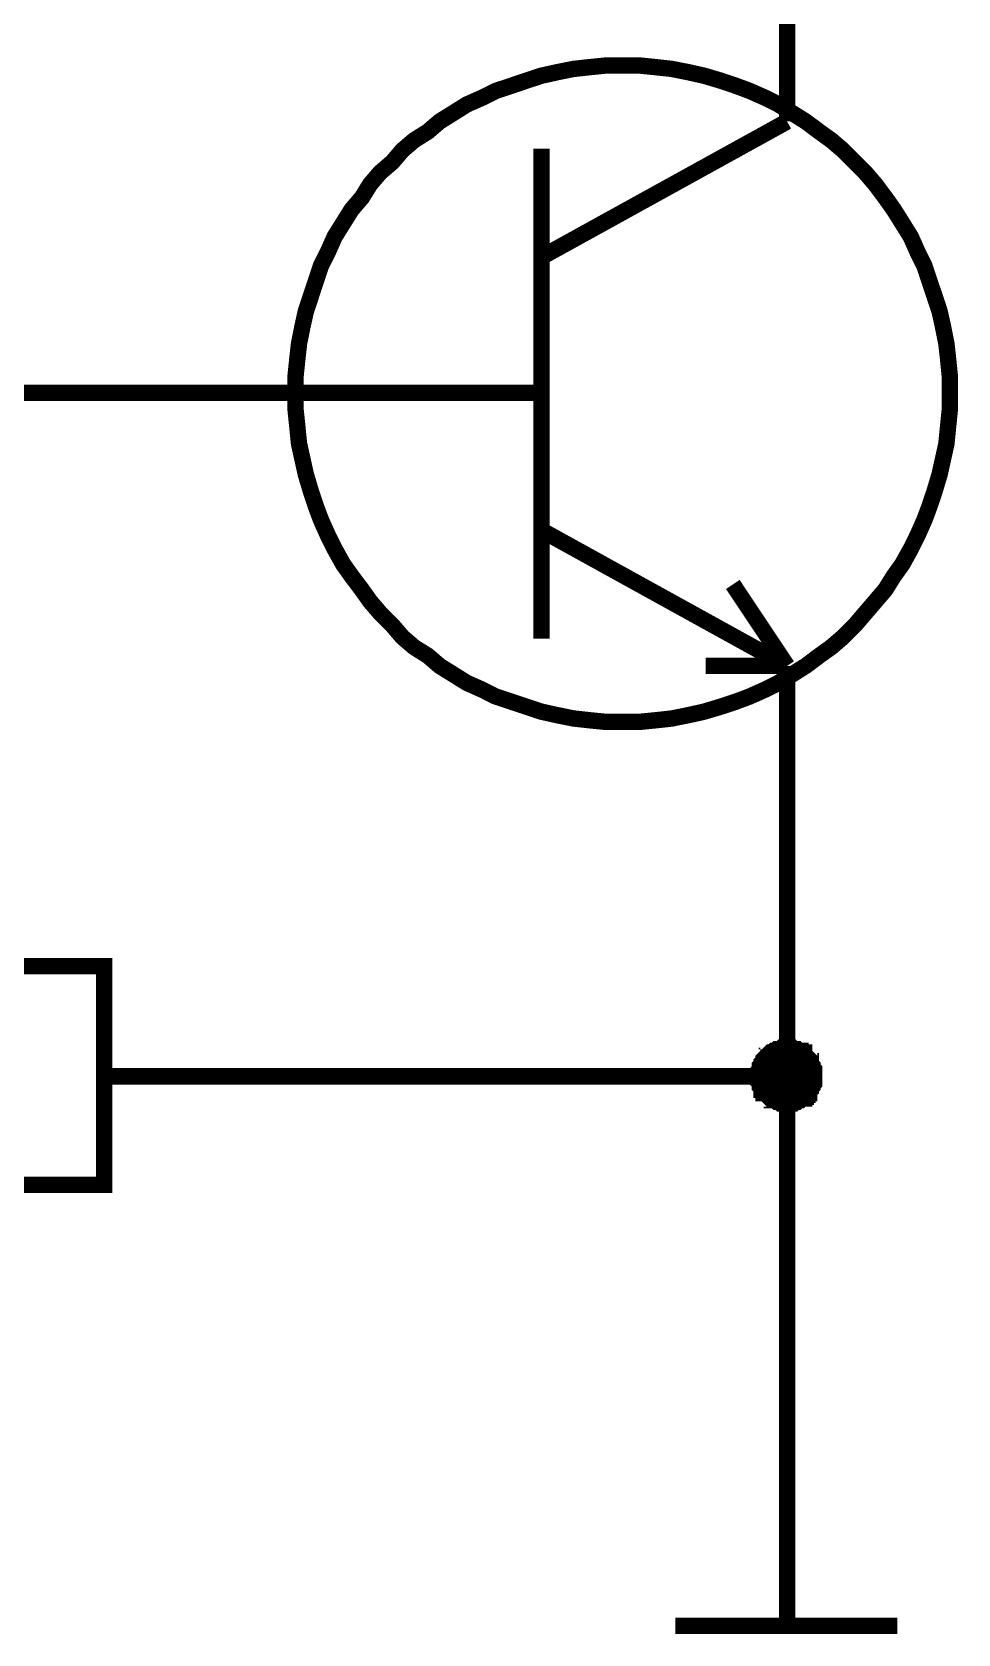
# Paper-space layout 'Layout1' of a CAD drawing. Extents: x -1 to 840, y -1 to 593.
# Drawn here: x 714.35 to 731.31, y 388.27 to 417.61 of the extents above; entities that cross this region are included whole.
import ezdxf

# ---------------------------------------------------------------- set-up
doc = ezdxf.new("R2010")
doc.units = 0
doc.header["$MEASUREMENT"] = 0
doc.layers.add('Sheet', color=255, linetype='CONTINUOUS')

psp = doc.layouts.get("Layout1")

# ---------------------------------------------------------------- linework, layer by layer
at = {"layer": 'Sheet', "color": 7}
for points, const_width in [([(728.183, 415.974), (728.183, 418.49)], 0.3), ([(719.176, 411.003), (719.176, 411.314), (719.208, 411.625), (719.239, 411.904), (719.301, 412.215), (719.363, 412.494), (719.456, 412.774), (719.549, 413.054), (719.642, 413.333), (719.767, 413.582), (719.891, 413.861), (720.046, 414.11), (720.201, 414.358), (720.388, 414.576), (720.543, 414.825), (720.729, 415.042), (720.947, 415.228), (721.133, 415.446), (721.35, 415.632), (721.599, 415.788), (721.816, 415.974), (722.065, 416.129), (722.313, 416.285), (722.593, 416.409), (722.841, 416.533), (723.121, 416.626), (723.4, 416.72), (723.68, 416.813), (723.959, 416.875), (724.27, 416.937), (724.549, 416.968), (724.86, 416.999), (725.17, 416.999)], 0.3), ([(725.17, 416.999), (724.86, 416.999), (724.549, 416.968), (724.27, 416.937), (723.959, 416.875), (723.68, 416.813), (723.4, 416.72), (723.121, 416.626), (722.841, 416.533), (722.593, 416.409), (722.313, 416.285), (722.065, 416.129), (721.816, 415.974), (721.599, 415.788), (721.35, 415.632), (721.133, 415.446), (720.947, 415.228), (720.729, 415.042), (720.543, 414.825), (720.388, 414.576), (720.201, 414.358), (720.046, 414.11), (719.891, 413.861), (719.767, 413.582), (719.642, 413.333), (719.549, 413.054), (719.456, 412.774), (719.363, 412.494), (719.301, 412.215), (719.239, 411.904), (719.208, 411.625), (719.176, 411.314), (719.176, 411.003)], 0.3), ([(725.17, 416.999), (725.481, 416.999), (725.791, 416.968), (726.071, 416.937), (726.382, 416.875), (726.661, 416.813), (726.972, 416.72), (727.251, 416.626), (727.5, 416.533), (727.779, 416.409), (728.027, 416.285), (728.276, 416.129), (728.524, 415.974), (728.773, 415.788), (728.99, 415.632), (729.208, 415.446), (729.425, 415.228), (729.611, 415.042), (729.798, 414.825), (729.984, 414.576), (730.139, 414.358), (730.295, 414.11), (730.45, 413.861), (730.574, 413.582), (730.698, 413.333), (730.791, 413.054), (730.885, 412.774), (730.978, 412.494), (731.04, 412.215), (731.102, 411.904), (731.133, 411.625), (731.164, 411.314), (731.164, 411.003)], 0.3), ([(731.164, 411.003), (731.164, 411.314), (731.133, 411.625), (731.102, 411.904), (731.04, 412.215), (730.978, 412.494), (730.885, 412.774), (730.791, 413.054), (730.698, 413.333), (730.574, 413.582), (730.45, 413.861), (730.295, 414.11), (730.139, 414.358), (729.984, 414.576), (729.798, 414.825), (729.611, 415.042), (729.425, 415.228), (729.208, 415.446), (728.99, 415.632), (728.773, 415.788), (728.524, 415.974), (728.276, 416.129), (728.027, 416.285), (727.779, 416.409), (727.5, 416.533), (727.251, 416.626), (726.972, 416.72), (726.661, 416.813), (726.382, 416.875), (726.071, 416.937), (725.791, 416.968), (725.481, 416.999), (725.17, 416.999)], 0.3), ([(723.68, 413.489), (728.183, 415.974)], 0.3), ([(723.68, 415.477), (723.68, 406.499)], 0.3), ([(695.698, 411.003), (700.698, 411.003), (715.667, 411.003), (715.667, 411.003)], 0.3), ([(719.176, 411.003), (715.667, 411.003)], 0.3), ([(725.17, 404.976), (724.86, 404.976), (724.549, 405.007), (724.27, 405.038), (723.959, 405.101), (723.68, 405.163), (723.4, 405.256), (723.121, 405.349), (722.841, 405.442), (722.593, 405.567), (722.313, 405.691), (722.065, 405.846), (721.816, 406.001), (721.599, 406.188), (721.35, 406.343), (721.133, 406.53), (720.947, 406.747), (720.729, 406.965), (720.543, 407.182), (720.388, 407.4), (720.201, 407.648), (720.046, 407.866), (719.891, 408.145), (719.767, 408.394), (719.642, 408.673), (719.549, 408.922), (719.456, 409.201), (719.363, 409.512), (719.301, 409.792), (719.239, 410.071), (719.208, 410.382), (719.176, 410.693), (719.176, 411.003)], 0.3), ([(719.176, 411.003), (719.176, 410.693), (719.208, 410.382), (719.239, 410.071), (719.301, 409.792), (719.363, 409.512), (719.456, 409.201), (719.549, 408.922), (719.642, 408.673), (719.767, 408.394), (719.891, 408.145), (720.046, 407.866), (720.201, 407.648), (720.388, 407.4), (720.543, 407.182), (720.729, 406.965), (720.947, 406.747), (721.133, 406.53), (721.35, 406.343), (721.599, 406.188), (721.816, 406.001), (722.065, 405.846), (722.313, 405.691), (722.593, 405.567), (722.841, 405.442), (723.121, 405.349), (723.4, 405.256), (723.68, 405.163), (723.959, 405.101), (724.27, 405.038), (724.549, 405.007), (724.86, 404.976), (725.17, 404.976)], 0.3), ([(723.68, 411.003), (719.176, 411.003)], 0.3), ([(731.164, 411.003), (731.164, 410.693), (731.133, 410.382), (731.102, 410.071), (731.04, 409.792), (730.978, 409.512), (730.885, 409.201), (730.791, 408.922), (730.698, 408.673), (730.574, 408.394), (730.45, 408.145), (730.295, 407.866), (730.139, 407.648), (729.984, 407.4), (729.798, 407.182), (729.611, 406.965), (729.425, 406.747), (729.208, 406.53), (728.99, 406.343), (728.773, 406.188), (728.524, 406.001), (728.276, 405.846), (728.027, 405.691), (727.779, 405.567), (727.5, 405.442), (727.251, 405.349), (726.972, 405.256), (726.661, 405.163), (726.382, 405.101), (726.071, 405.038), (725.791, 405.007), (725.481, 404.976), (725.17, 404.976)], 0.3), ([(725.17, 404.976), (725.481, 404.976), (725.791, 405.007), (726.071, 405.038), (726.382, 405.101), (726.661, 405.163), (726.972, 405.256), (727.251, 405.349), (727.5, 405.442), (727.779, 405.567), (728.027, 405.691), (728.276, 405.846), (728.524, 406.001), (728.773, 406.188), (728.99, 406.343), (729.208, 406.53), (729.425, 406.747), (729.611, 406.965), (729.798, 407.182), (729.984, 407.4), (730.139, 407.648), (730.295, 407.866), (730.45, 408.145), (730.574, 408.394), (730.698, 408.673), (730.791, 408.922), (730.885, 409.201), (730.978, 409.512), (731.04, 409.792), (731.102, 410.071), (731.133, 410.382), (731.164, 410.693), (731.164, 411.003)], 0.3), ([(731.164, 411.003), (731.164, 411.003), (731.164, 411.003), (731.164, 411.003), (731.164, 411.003), (731.164, 411.003), (731.164, 411.003), (731.164, 411.003), (731.164, 411.003), (731.164, 411.003), (731.164, 411.003), (731.164, 411.003), (731.164, 411.003), (731.164, 411.003), (731.164, 411.003), (731.164, 411.003), (731.164, 411.003), (731.164, 411.003), (731.164, 411.003), (731.164, 411.003), (731.164, 411.003), (731.164, 411.003), (731.164, 411.003), (731.164, 411.003), (731.164, 411.003), (731.164, 411.003), (731.164, 411.003), (731.164, 411.003), (731.164, 411.003), (731.164, 411.003), (731.164, 411.003), (731.164, 411.003), (731.164, 411.003)], 0.3), ([(723.68, 408.487), (728.183, 406.001)], 0.3), ([(728.183, 406.001), (727.189, 407.493)], 0.3), ([(728.183, 406.001), (726.692, 406.001)], 0.3), ([(728.183, 406.001), (728.183, 403.485)], 0.3), ([(728.183, 398.483), (728.183, 403.485), (728.183, 403.485)], 0.3), ([(727.655, 398.483), (727.655, 398.514), (727.655, 398.545), (727.655, 398.545), (727.655, 398.576), (727.686, 398.608), (727.686, 398.639), (727.686, 398.67), (727.686, 398.67), (727.717, 398.701), (727.717, 398.732), (727.748, 398.763), (727.748, 398.763), (727.748, 398.794), (727.779, 398.825), (727.81, 398.825), (727.81, 398.856), (727.841, 398.856), (727.841, 398.887), (727.872, 398.918), (727.903, 398.918), (727.903, 398.918), (727.934, 398.949), (727.965, 398.949), (727.996, 398.98), (727.996, 398.98), (728.027, 398.98), (728.059, 398.98), (728.09, 399.011), (728.121, 399.011), (728.121, 399.011), (728.152, 399.011), (728.183, 399.011)], 0.3), ([(727.655, 398.483), (727.655, 398.514), (727.655, 398.545), (727.655, 398.545), (727.655, 398.576), (727.686, 398.608), (727.686, 398.639), (727.686, 398.67), (727.686, 398.67), (727.717, 398.701), (727.717, 398.732), (727.748, 398.763), (727.748, 398.763), (727.748, 398.794), (727.779, 398.825), (727.81, 398.825), (727.81, 398.856), (727.841, 398.856), (727.841, 398.887), (727.872, 398.918), (727.903, 398.918), (727.903, 398.918), (727.934, 398.949), (727.965, 398.949), (727.996, 398.98), (727.996, 398.98), (728.027, 398.98), (728.059, 398.98), (728.09, 399.011), (728.121, 399.011), (728.121, 399.011), (728.152, 399.011), (728.183, 399.011)], 0.3), ([(727.655, 398.483), (727.655, 398.514), (727.655, 398.545), (727.655, 398.545), (727.655, 398.576), (727.686, 398.608), (727.686, 398.639), (727.686, 398.67), (727.686, 398.67), (727.717, 398.701), (727.717, 398.732), (727.748, 398.763), (727.748, 398.763), (727.748, 398.794), (727.779, 398.825), (727.81, 398.825), (727.81, 398.856), (727.841, 398.856), (727.841, 398.887), (727.872, 398.918), (727.903, 398.918), (727.903, 398.918), (727.934, 398.949), (727.965, 398.949), (727.996, 398.98), (727.996, 398.98), (728.027, 398.98), (728.059, 398.98), (728.09, 399.011), (728.121, 399.011), (728.121, 399.011), (728.152, 399.011), (728.183, 399.011)], 0.3), ([(727.655, 398.483), (727.655, 398.514), (727.655, 398.545), (727.655, 398.545), (727.655, 398.576), (727.686, 398.608), (727.686, 398.639), (727.686, 398.67), (727.686, 398.67), (727.717, 398.701), (727.717, 398.732), (727.748, 398.763), (727.748, 398.763), (727.748, 398.794), (727.779, 398.825), (727.81, 398.825), (727.81, 398.856), (727.841, 398.856), (727.841, 398.887), (727.872, 398.918), (727.903, 398.918), (727.903, 398.918), (727.934, 398.949), (727.965, 398.949), (727.996, 398.98), (727.996, 398.98), (728.027, 398.98), (728.059, 398.98), (728.09, 399.011), (728.121, 399.011), (728.121, 399.011), (728.152, 399.011), (728.183, 399.011)], 0.3), ([(728.183, 399.011), (728.183, 399.011)], 0.3), ([(728.183, 399.011), (728.214, 399.011), (728.245, 399.011), (728.245, 399.011), (728.276, 399.011), (728.307, 398.98), (728.338, 398.98), (728.369, 398.98), (728.369, 398.98), (728.4, 398.949), (728.431, 398.949), (728.431, 398.918), (728.462, 398.918), (728.493, 398.918), (728.493, 398.887), (728.524, 398.856), (728.524, 398.856), (728.555, 398.825), (728.555, 398.825), (728.586, 398.794), (728.586, 398.763), (728.618, 398.763), (728.618, 398.732), (728.618, 398.701), (728.649, 398.67), (728.649, 398.67), (728.649, 398.639), (728.68, 398.608), (728.68, 398.576), (728.68, 398.545), (728.68, 398.545), (728.68, 398.514), (728.68, 398.483)], 0.3), ([(728.183, 399.011), (728.183, 399.011)], 0.3), ([(728.183, 399.011), (728.214, 399.011), (728.245, 399.011), (728.245, 399.011), (728.276, 399.011), (728.307, 398.98), (728.338, 398.98), (728.369, 398.98), (728.369, 398.98), (728.4, 398.949), (728.431, 398.949), (728.431, 398.918), (728.462, 398.918), (728.493, 398.918), (728.493, 398.887), (728.524, 398.856), (728.524, 398.856), (728.555, 398.825), (728.555, 398.825), (728.586, 398.794), (728.586, 398.763), (728.618, 398.763), (728.618, 398.732), (728.618, 398.701), (728.649, 398.67), (728.649, 398.67), (728.649, 398.639), (728.68, 398.608), (728.68, 398.576), (728.68, 398.545), (728.68, 398.545), (728.68, 398.514), (728.68, 398.483)], 0.3), ([(728.183, 399.011), (728.183, 399.011)], 0.3), ([(728.183, 399.011), (728.214, 399.011), (728.245, 399.011), (728.245, 399.011), (728.276, 399.011), (728.307, 398.98), (728.338, 398.98), (728.369, 398.98), (728.369, 398.98), (728.4, 398.949), (728.431, 398.949), (728.431, 398.918), (728.462, 398.918), (728.493, 398.918), (728.493, 398.887), (728.524, 398.856), (728.524, 398.856), (728.555, 398.825), (728.555, 398.825), (728.586, 398.794), (728.586, 398.763), (728.618, 398.763), (728.618, 398.732), (728.618, 398.701), (728.649, 398.67), (728.649, 398.67), (728.649, 398.639), (728.68, 398.608), (728.68, 398.576), (728.68, 398.545), (728.68, 398.545), (728.68, 398.514), (728.68, 398.483)], 0.3), ([(728.183, 399.011), (728.183, 399.011)], 0.3), ([(728.183, 399.011), (728.214, 399.011), (728.245, 399.011), (728.245, 399.011), (728.276, 399.011), (728.307, 398.98), (728.338, 398.98), (728.369, 398.98), (728.369, 398.98), (728.4, 398.949), (728.431, 398.949), (728.431, 398.918), (728.462, 398.918), (728.493, 398.918), (728.493, 398.887), (728.524, 398.856), (728.524, 398.856), (728.555, 398.825), (728.555, 398.825), (728.586, 398.794), (728.586, 398.763), (728.618, 398.763), (728.618, 398.732), (728.618, 398.701), (728.649, 398.67), (728.649, 398.67), (728.649, 398.639), (728.68, 398.608), (728.68, 398.576), (728.68, 398.545), (728.68, 398.545), (728.68, 398.514), (728.68, 398.483)], 0.3), ([(727.655, 398.483), (727.655, 398.514), (727.655, 398.545), (727.655, 398.545), (727.655, 398.576), (727.686, 398.608), (727.686, 398.639), (727.686, 398.67), (727.686, 398.67), (727.717, 398.701), (727.717, 398.732), (727.748, 398.763), (727.748, 398.763), (727.748, 398.794), (727.779, 398.825), (727.81, 398.825), (727.81, 398.856), (727.841, 398.856), (727.841, 398.887), (727.872, 398.918), (727.903, 398.918), (727.903, 398.918), (727.934, 398.949), (727.965, 398.949), (727.996, 398.98), (727.996, 398.98), (728.027, 398.98), (728.059, 398.98), (728.09, 399.011), (728.121, 399.011), (728.121, 399.011), (728.152, 399.011), (728.183, 399.011)], 0.0991), ([(727.655, 398.483), (727.655, 398.514), (727.655, 398.545), (727.655, 398.545), (727.655, 398.576), (727.686, 398.608), (727.686, 398.639), (727.686, 398.67), (727.686, 398.67), (727.717, 398.701), (727.717, 398.732), (727.748, 398.763), (727.748, 398.763), (727.748, 398.794), (727.779, 398.825), (727.81, 398.825), (727.81, 398.856), (727.841, 398.856), (727.841, 398.887), (727.872, 398.918), (727.903, 398.918), (727.903, 398.918), (727.934, 398.949), (727.965, 398.949), (727.996, 398.98), (727.996, 398.98), (728.027, 398.98), (728.059, 398.98), (728.09, 399.011), (728.121, 399.011), (728.121, 399.011), (728.152, 399.011), (728.183, 399.011)], 0.0991), ([(727.655, 398.483), (727.655, 398.514), (727.655, 398.545), (727.655, 398.545), (727.655, 398.576), (727.686, 398.608), (727.686, 398.639), (727.686, 398.67), (727.686, 398.67), (727.717, 398.701), (727.717, 398.732), (727.748, 398.763), (727.748, 398.763), (727.748, 398.794), (727.779, 398.825), (727.81, 398.825), (727.81, 398.856), (727.841, 398.856), (727.841, 398.887), (727.872, 398.918), (727.903, 398.918), (727.903, 398.918), (727.934, 398.949), (727.965, 398.949), (727.996, 398.98), (727.996, 398.98), (728.027, 398.98), (728.059, 398.98), (728.09, 399.011), (728.121, 399.011), (728.121, 399.011), (728.152, 399.011), (728.183, 399.011)], 0.0991), ([(727.655, 398.483), (727.655, 398.514), (727.655, 398.545), (727.655, 398.545), (727.655, 398.576), (727.686, 398.608), (727.686, 398.639), (727.686, 398.67), (727.686, 398.67), (727.717, 398.701), (727.717, 398.732), (727.748, 398.763), (727.748, 398.763), (727.748, 398.794), (727.779, 398.825), (727.81, 398.825), (727.81, 398.856), (727.841, 398.856), (727.841, 398.887), (727.872, 398.918), (727.903, 398.918), (727.903, 398.918), (727.934, 398.949), (727.965, 398.949), (727.996, 398.98), (727.996, 398.98), (728.027, 398.98), (728.059, 398.98), (728.09, 399.011), (728.121, 399.011), (728.121, 399.011), (728.152, 399.011), (728.183, 399.011)], 0.0991), ([(728.183, 399.011), (728.183, 399.011)], 0.0991), ([(728.183, 399.011), (728.214, 399.011), (728.245, 399.011), (728.245, 399.011), (728.276, 399.011), (728.307, 398.98), (728.338, 398.98), (728.369, 398.98), (728.369, 398.98), (728.4, 398.949), (728.431, 398.949), (728.431, 398.918), (728.462, 398.918), (728.493, 398.918), (728.493, 398.887), (728.524, 398.856), (728.524, 398.856), (728.555, 398.825), (728.555, 398.825), (728.586, 398.794), (728.586, 398.763), (728.618, 398.763), (728.618, 398.732), (728.618, 398.701), (728.649, 398.67), (728.649, 398.67), (728.649, 398.639), (728.68, 398.608), (728.68, 398.576), (728.68, 398.545), (728.68, 398.545), (728.68, 398.514), (728.68, 398.483)], 0.0991), ([(728.183, 399.011), (728.183, 399.011)], 0.0991), ([(728.183, 399.011), (728.214, 399.011), (728.245, 399.011), (728.245, 399.011), (728.276, 399.011), (728.307, 398.98), (728.338, 398.98), (728.369, 398.98), (728.369, 398.98), (728.4, 398.949), (728.431, 398.949), (728.431, 398.918), (728.462, 398.918), (728.493, 398.918), (728.493, 398.887), (728.524, 398.856), (728.524, 398.856), (728.555, 398.825), (728.555, 398.825), (728.586, 398.794), (728.586, 398.763), (728.618, 398.763), (728.618, 398.732), (728.618, 398.701), (728.649, 398.67), (728.649, 398.67), (728.649, 398.639), (728.68, 398.608), (728.68, 398.576), (728.68, 398.545), (728.68, 398.545), (728.68, 398.514), (728.68, 398.483)], 0.0991), ([(728.183, 399.011), (728.183, 399.011)], 0.0991), ([(728.183, 399.011), (728.214, 399.011), (728.245, 399.011), (728.245, 399.011), (728.276, 399.011), (728.307, 398.98), (728.338, 398.98), (728.369, 398.98), (728.369, 398.98), (728.4, 398.949), (728.431, 398.949), (728.431, 398.918), (728.462, 398.918), (728.493, 398.918), (728.493, 398.887), (728.524, 398.856), (728.524, 398.856), (728.555, 398.825), (728.555, 398.825), (728.586, 398.794), (728.586, 398.763), (728.618, 398.763), (728.618, 398.732), (728.618, 398.701), (728.649, 398.67), (728.649, 398.67), (728.649, 398.639), (728.68, 398.608), (728.68, 398.576), (728.68, 398.545), (728.68, 398.545), (728.68, 398.514), (728.68, 398.483)], 0.0991), ([(728.183, 399.011), (728.183, 399.011)], 0.0991), ([(728.183, 399.011), (728.214, 399.011), (728.245, 399.011), (728.245, 399.011), (728.276, 399.011), (728.307, 398.98), (728.338, 398.98), (728.369, 398.98), (728.369, 398.98), (728.4, 398.949), (728.431, 398.949), (728.431, 398.918), (728.462, 398.918), (728.493, 398.918), (728.493, 398.887), (728.524, 398.856), (728.524, 398.856), (728.555, 398.825), (728.555, 398.825), (728.586, 398.794), (728.586, 398.763), (728.618, 398.763), (728.618, 398.732), (728.618, 398.701), (728.649, 398.67), (728.649, 398.67), (728.649, 398.639), (728.68, 398.608), (728.68, 398.576), (728.68, 398.545), (728.68, 398.545), (728.68, 398.514), (728.68, 398.483)], 0.0991), ([(715.667, 398.483), (718.183, 398.483)], 0.3), ([(728.183, 393.482), (728.183, 398.483), (728.183, 398.483), (718.183, 398.483)], 0.3), ([(728.183, 397.986), (728.152, 397.986), (728.121, 397.986), (728.121, 397.986), (728.09, 397.986), (728.059, 397.986), (728.027, 398.017), (727.996, 398.017), (727.996, 398.017), (727.965, 398.048), (727.934, 398.048), (727.903, 398.048), (727.903, 398.079), (727.872, 398.079), (727.841, 398.11), (727.841, 398.11), (727.81, 398.142), (727.81, 398.142), (727.779, 398.173), (727.748, 398.173), (727.748, 398.204), (727.748, 398.235), (727.717, 398.235), (727.717, 398.266), (727.686, 398.297), (727.686, 398.297), (727.686, 398.328), (727.686, 398.359), (727.655, 398.39), (727.655, 398.421), (727.655, 398.421), (727.655, 398.452), (727.655, 398.483)], 0.3), ([(727.655, 398.483), (727.655, 398.483)], 0.3), ([(728.183, 397.986), (728.152, 397.986), (728.121, 397.986), (728.121, 397.986), (728.09, 397.986), (728.059, 397.986), (728.027, 398.017), (727.996, 398.017), (727.996, 398.017), (727.965, 398.048), (727.934, 398.048), (727.903, 398.048), (727.903, 398.079), (727.872, 398.079), (727.841, 398.11), (727.841, 398.11), (727.81, 398.142), (727.81, 398.142), (727.779, 398.173), (727.748, 398.173), (727.748, 398.204), (727.748, 398.235), (727.717, 398.235), (727.717, 398.266), (727.686, 398.297), (727.686, 398.297), (727.686, 398.328), (727.686, 398.359), (727.655, 398.39), (727.655, 398.421), (727.655, 398.421), (727.655, 398.452), (727.655, 398.483)], 0.3), ([(727.655, 398.483), (727.655, 398.483)], 0.3), ([(728.183, 397.986), (728.152, 397.986), (728.121, 397.986), (728.121, 397.986), (728.09, 397.986), (728.059, 397.986), (728.027, 398.017), (727.996, 398.017), (727.996, 398.017), (727.965, 398.048), (727.934, 398.048), (727.903, 398.048), (727.903, 398.079), (727.872, 398.079), (727.841, 398.11), (727.841, 398.11), (727.81, 398.142), (727.81, 398.142), (727.779, 398.173), (727.748, 398.173), (727.748, 398.204), (727.748, 398.235), (727.717, 398.235), (727.717, 398.266), (727.686, 398.297), (727.686, 398.297), (727.686, 398.328), (727.686, 398.359), (727.655, 398.39), (727.655, 398.421), (727.655, 398.421), (727.655, 398.452), (727.655, 398.483)], 0.3), ([(727.655, 398.483), (727.655, 398.483)], 0.3), ([(728.183, 397.986), (728.152, 397.986), (728.121, 397.986), (728.121, 397.986), (728.09, 397.986), (728.059, 397.986), (728.027, 398.017), (727.996, 398.017), (727.996, 398.017), (727.965, 398.048), (727.934, 398.048), (727.903, 398.048), (727.903, 398.079), (727.872, 398.079), (727.841, 398.11), (727.841, 398.11), (727.81, 398.142), (727.81, 398.142), (727.779, 398.173), (727.748, 398.173), (727.748, 398.204), (727.748, 398.235), (727.717, 398.235), (727.717, 398.266), (727.686, 398.297), (727.686, 398.297), (727.686, 398.328), (727.686, 398.359), (727.655, 398.39), (727.655, 398.421), (727.655, 398.421), (727.655, 398.452), (727.655, 398.483)], 0.3), ([(727.655, 398.483), (727.655, 398.483)], 0.3), ([(728.183, 397.986), (728.152, 397.986), (728.121, 397.986), (728.121, 397.986), (728.09, 397.986), (728.059, 397.986), (728.027, 398.017), (727.996, 398.017), (727.996, 398.017), (727.965, 398.048), (727.934, 398.048), (727.903, 398.048), (727.903, 398.079), (727.872, 398.079), (727.841, 398.11), (727.841, 398.11), (727.81, 398.142), (727.81, 398.142), (727.779, 398.173), (727.748, 398.173), (727.748, 398.204), (727.748, 398.235), (727.717, 398.235), (727.717, 398.266), (727.686, 398.297), (727.686, 398.297), (727.686, 398.328), (727.686, 398.359), (727.655, 398.39), (727.655, 398.421), (727.655, 398.421), (727.655, 398.452), (727.655, 398.483)], 0.0991), ([(727.655, 398.483), (727.655, 398.483)], 0.0991), ([(728.183, 397.986), (728.152, 397.986), (728.121, 397.986), (728.121, 397.986), (728.09, 397.986), (728.059, 397.986), (728.027, 398.017), (727.996, 398.017), (727.996, 398.017), (727.965, 398.048), (727.934, 398.048), (727.903, 398.048), (727.903, 398.079), (727.872, 398.079), (727.841, 398.11), (727.841, 398.11), (727.81, 398.142), (727.81, 398.142), (727.779, 398.173), (727.748, 398.173), (727.748, 398.204), (727.748, 398.235), (727.717, 398.235), (727.717, 398.266), (727.686, 398.297), (727.686, 398.297), (727.686, 398.328), (727.686, 398.359), (727.655, 398.39), (727.655, 398.421), (727.655, 398.421), (727.655, 398.452), (727.655, 398.483)], 0.0991), ([(727.655, 398.483), (727.655, 398.483)], 0.0991), ([(728.183, 397.986), (728.152, 397.986), (728.121, 397.986), (728.121, 397.986), (728.09, 397.986), (728.059, 397.986), (728.027, 398.017), (727.996, 398.017), (727.996, 398.017), (727.965, 398.048), (727.934, 398.048), (727.903, 398.048), (727.903, 398.079), (727.872, 398.079), (727.841, 398.11), (727.841, 398.11), (727.81, 398.142), (727.81, 398.142), (727.779, 398.173), (727.748, 398.173), (727.748, 398.204), (727.748, 398.235), (727.717, 398.235), (727.717, 398.266), (727.686, 398.297), (727.686, 398.297), (727.686, 398.328), (727.686, 398.359), (727.655, 398.39), (727.655, 398.421), (727.655, 398.421), (727.655, 398.452), (727.655, 398.483)], 0.0991), ([(727.655, 398.483), (727.655, 398.483)], 0.0991), ([(728.183, 397.986), (728.152, 397.986), (728.121, 397.986), (728.121, 397.986), (728.09, 397.986), (728.059, 397.986), (728.027, 398.017), (727.996, 398.017), (727.996, 398.017), (727.965, 398.048), (727.934, 398.048), (727.903, 398.048), (727.903, 398.079), (727.872, 398.079), (727.841, 398.11), (727.841, 398.11), (727.81, 398.142), (727.81, 398.142), (727.779, 398.173), (727.748, 398.173), (727.748, 398.204), (727.748, 398.235), (727.717, 398.235), (727.717, 398.266), (727.686, 398.297), (727.686, 398.297), (727.686, 398.328), (727.686, 398.359), (727.655, 398.39), (727.655, 398.421), (727.655, 398.421), (727.655, 398.452), (727.655, 398.483)], 0.0991), ([(727.655, 398.483), (727.655, 398.483)], 0.0991), ([(728.68, 398.483), (728.68, 398.452), (728.68, 398.421), (728.68, 398.421), (728.68, 398.39), (728.68, 398.359), (728.649, 398.328), (728.649, 398.297), (728.649, 398.297), (728.618, 398.266), (728.618, 398.235), (728.618, 398.235), (728.586, 398.204), (728.586, 398.173), (728.555, 398.173), (728.555, 398.142), (728.524, 398.142), (728.524, 398.11), (728.493, 398.11), (728.493, 398.079), (728.462, 398.079), (728.431, 398.048), (728.431, 398.048), (728.4, 398.048), (728.369, 398.017), (728.369, 398.017), (728.338, 398.017), (728.307, 397.986), (728.276, 397.986), (728.245, 397.986), (728.245, 397.986), (728.214, 397.986), (728.183, 397.986)], 0.3), ([(728.68, 398.483), (728.68, 398.452), (728.68, 398.421), (728.68, 398.421), (728.68, 398.39), (728.68, 398.359), (728.649, 398.328), (728.649, 398.297), (728.649, 398.297), (728.618, 398.266), (728.618, 398.235), (728.618, 398.235), (728.586, 398.204), (728.586, 398.173), (728.555, 398.173), (728.555, 398.142), (728.524, 398.142), (728.524, 398.11), (728.493, 398.11), (728.493, 398.079), (728.462, 398.079), (728.431, 398.048), (728.431, 398.048), (728.4, 398.048), (728.369, 398.017), (728.369, 398.017), (728.338, 398.017), (728.307, 397.986), (728.276, 397.986), (728.245, 397.986), (728.245, 397.986), (728.214, 397.986), (728.183, 397.986)], 0.3), ([(728.68, 398.483), (728.68, 398.452), (728.68, 398.421), (728.68, 398.421), (728.68, 398.39), (728.68, 398.359), (728.649, 398.328), (728.649, 398.297), (728.649, 398.297), (728.618, 398.266), (728.618, 398.235), (728.618, 398.235), (728.586, 398.204), (728.586, 398.173), (728.555, 398.173), (728.555, 398.142), (728.524, 398.142), (728.524, 398.11), (728.493, 398.11), (728.493, 398.079), (728.462, 398.079), (728.431, 398.048), (728.431, 398.048), (728.4, 398.048), (728.369, 398.017), (728.369, 398.017), (728.338, 398.017), (728.307, 397.986), (728.276, 397.986), (728.245, 397.986), (728.245, 397.986), (728.214, 397.986), (728.183, 397.986)], 0.3), ([(728.68, 398.483), (728.68, 398.452), (728.68, 398.421), (728.68, 398.421), (728.68, 398.39), (728.68, 398.359), (728.649, 398.328), (728.649, 398.297), (728.649, 398.297), (728.618, 398.266), (728.618, 398.235), (728.618, 398.235), (728.586, 398.204), (728.586, 398.173), (728.555, 398.173), (728.555, 398.142), (728.524, 398.142), (728.524, 398.11), (728.493, 398.11), (728.493, 398.079), (728.462, 398.079), (728.431, 398.048), (728.431, 398.048), (728.4, 398.048), (728.369, 398.017), (728.369, 398.017), (728.338, 398.017), (728.307, 397.986), (728.276, 397.986), (728.245, 397.986), (728.245, 397.986), (728.214, 397.986), (728.183, 397.986)], 0.3), ([(728.68, 398.483), (728.68, 398.452), (728.68, 398.421), (728.68, 398.421), (728.68, 398.39), (728.68, 398.359), (728.649, 398.328), (728.649, 398.297), (728.649, 398.297), (728.618, 398.266), (728.618, 398.235), (728.618, 398.235), (728.586, 398.204), (728.586, 398.173), (728.555, 398.173), (728.555, 398.142), (728.524, 398.142), (728.524, 398.11), (728.493, 398.11), (728.493, 398.079), (728.462, 398.079), (728.431, 398.048), (728.431, 398.048), (728.4, 398.048), (728.369, 398.017), (728.369, 398.017), (728.338, 398.017), (728.307, 397.986), (728.276, 397.986), (728.245, 397.986), (728.245, 397.986), (728.214, 397.986), (728.183, 397.986)], 0.0991), ([(728.68, 398.483), (728.68, 398.452), (728.68, 398.421), (728.68, 398.421), (728.68, 398.39), (728.68, 398.359), (728.649, 398.328), (728.649, 398.297), (728.649, 398.297), (728.618, 398.266), (728.618, 398.235), (728.618, 398.235), (728.586, 398.204), (728.586, 398.173), (728.555, 398.173), (728.555, 398.142), (728.524, 398.142), (728.524, 398.11), (728.493, 398.11), (728.493, 398.079), (728.462, 398.079), (728.431, 398.048), (728.431, 398.048), (728.4, 398.048), (728.369, 398.017), (728.369, 398.017), (728.338, 398.017), (728.307, 397.986), (728.276, 397.986), (728.245, 397.986), (728.245, 397.986), (728.214, 397.986), (728.183, 397.986)], 0.0991), ([(728.68, 398.483), (728.68, 398.452), (728.68, 398.421), (728.68, 398.421), (728.68, 398.39), (728.68, 398.359), (728.649, 398.328), (728.649, 398.297), (728.649, 398.297), (728.618, 398.266), (728.618, 398.235), (728.618, 398.235), (728.586, 398.204), (728.586, 398.173), (728.555, 398.173), (728.555, 398.142), (728.524, 398.142), (728.524, 398.11), (728.493, 398.11), (728.493, 398.079), (728.462, 398.079), (728.431, 398.048), (728.431, 398.048), (728.4, 398.048), (728.369, 398.017), (728.369, 398.017), (728.338, 398.017), (728.307, 397.986), (728.276, 397.986), (728.245, 397.986), (728.245, 397.986), (728.214, 397.986), (728.183, 397.986)], 0.0991), ([(728.68, 398.483), (728.68, 398.452), (728.68, 398.421), (728.68, 398.421), (728.68, 398.39), (728.68, 398.359), (728.649, 398.328), (728.649, 398.297), (728.649, 398.297), (728.618, 398.266), (728.618, 398.235), (728.618, 398.235), (728.586, 398.204), (728.586, 398.173), (728.555, 398.173), (728.555, 398.142), (728.524, 398.142), (728.524, 398.11), (728.493, 398.11), (728.493, 398.079), (728.462, 398.079), (728.431, 398.048), (728.431, 398.048), (728.4, 398.048), (728.369, 398.017), (728.369, 398.017), (728.338, 398.017), (728.307, 397.986), (728.276, 397.986), (728.245, 397.986), (728.245, 397.986), (728.214, 397.986), (728.183, 397.986)], 0.0991), ([(728.68, 398.483), (728.68, 398.483), (728.68, 398.483), (728.68, 398.483), (728.68, 398.483), (728.68, 398.483), (728.68, 398.483), (728.68, 398.483), (728.68, 398.483), (728.68, 398.483), (728.68, 398.483), (728.68, 398.483), (728.68, 398.483), (728.68, 398.483), (728.68, 398.483), (728.68, 398.483), (728.68, 398.483), (728.68, 398.483), (728.68, 398.483), (728.68, 398.483), (728.68, 398.483), (728.68, 398.483), (728.68, 398.483), (728.68, 398.483), (728.68, 398.483), (728.68, 398.483), (728.68, 398.483), (728.68, 398.483), (728.68, 398.483), (728.68, 398.483), (728.68, 398.483), (728.68, 398.483), (728.68, 398.483)], 0.3), ([(728.68, 398.483), (728.68, 398.483)], 0.3), ([(728.68, 398.483), (728.68, 398.483), (728.68, 398.483), (728.68, 398.483), (728.68, 398.483), (728.68, 398.483), (728.68, 398.483), (728.68, 398.483), (728.68, 398.483), (728.68, 398.483), (728.68, 398.483), (728.68, 398.483), (728.68, 398.483), (728.68, 398.483), (728.68, 398.483), (728.68, 398.483), (728.68, 398.483), (728.68, 398.483), (728.68, 398.483), (728.68, 398.483), (728.68, 398.483), (728.68, 398.483), (728.68, 398.483), (728.68, 398.483), (728.68, 398.483), (728.68, 398.483), (728.68, 398.483), (728.68, 398.483), (728.68, 398.483), (728.68, 398.483), (728.68, 398.483), (728.68, 398.483), (728.68, 398.483)], 0.3), ([(728.68, 398.483), (728.68, 398.483)], 0.3), ([(728.68, 398.483), (728.68, 398.483), (728.68, 398.483), (728.68, 398.483), (728.68, 398.483), (728.68, 398.483), (728.68, 398.483), (728.68, 398.483), (728.68, 398.483), (728.68, 398.483), (728.68, 398.483), (728.68, 398.483), (728.68, 398.483), (728.68, 398.483), (728.68, 398.483), (728.68, 398.483), (728.68, 398.483), (728.68, 398.483), (728.68, 398.483), (728.68, 398.483), (728.68, 398.483), (728.68, 398.483), (728.68, 398.483), (728.68, 398.483), (728.68, 398.483), (728.68, 398.483), (728.68, 398.483), (728.68, 398.483), (728.68, 398.483), (728.68, 398.483), (728.68, 398.483), (728.68, 398.483), (728.68, 398.483)], 0.3), ([(728.68, 398.483), (728.68, 398.483)], 0.3), ([(728.68, 398.483), (728.68, 398.483), (728.68, 398.483), (728.68, 398.483), (728.68, 398.483), (728.68, 398.483), (728.68, 398.483), (728.68, 398.483), (728.68, 398.483), (728.68, 398.483), (728.68, 398.483), (728.68, 398.483), (728.68, 398.483), (728.68, 398.483), (728.68, 398.483), (728.68, 398.483), (728.68, 398.483), (728.68, 398.483), (728.68, 398.483), (728.68, 398.483), (728.68, 398.483), (728.68, 398.483), (728.68, 398.483), (728.68, 398.483), (728.68, 398.483), (728.68, 398.483), (728.68, 398.483), (728.68, 398.483), (728.68, 398.483), (728.68, 398.483), (728.68, 398.483), (728.68, 398.483), (728.68, 398.483)], 0.3), ([(728.68, 398.483), (728.68, 398.483)], 0.3), ([(728.68, 398.483), (728.68, 398.483), (728.68, 398.483), (728.68, 398.483), (728.68, 398.483), (728.68, 398.483), (728.68, 398.483), (728.68, 398.483), (728.68, 398.483), (728.68, 398.483), (728.68, 398.483), (728.68, 398.483), (728.68, 398.483), (728.68, 398.483), (728.68, 398.483), (728.68, 398.483), (728.68, 398.483), (728.68, 398.483), (728.68, 398.483), (728.68, 398.483), (728.68, 398.483), (728.68, 398.483), (728.68, 398.483), (728.68, 398.483), (728.68, 398.483), (728.68, 398.483), (728.68, 398.483), (728.68, 398.483), (728.68, 398.483), (728.68, 398.483), (728.68, 398.483), (728.68, 398.483), (728.68, 398.483)], 0.0991), ([(728.68, 398.483), (728.68, 398.483)], 0.0991), ([(728.68, 398.483), (728.68, 398.483), (728.68, 398.483), (728.68, 398.483), (728.68, 398.483), (728.68, 398.483), (728.68, 398.483), (728.68, 398.483), (728.68, 398.483), (728.68, 398.483), (728.68, 398.483), (728.68, 398.483), (728.68, 398.483), (728.68, 398.483), (728.68, 398.483), (728.68, 398.483), (728.68, 398.483), (728.68, 398.483), (728.68, 398.483), (728.68, 398.483), (728.68, 398.483), (728.68, 398.483), (728.68, 398.483), (728.68, 398.483), (728.68, 398.483), (728.68, 398.483), (728.68, 398.483), (728.68, 398.483), (728.68, 398.483), (728.68, 398.483), (728.68, 398.483), (728.68, 398.483), (728.68, 398.483)], 0.0991), ([(728.68, 398.483), (728.68, 398.483)], 0.0991), ([(728.68, 398.483), (728.68, 398.483), (728.68, 398.483), (728.68, 398.483), (728.68, 398.483), (728.68, 398.483), (728.68, 398.483), (728.68, 398.483), (728.68, 398.483), (728.68, 398.483), (728.68, 398.483), (728.68, 398.483), (728.68, 398.483), (728.68, 398.483), (728.68, 398.483), (728.68, 398.483), (728.68, 398.483), (728.68, 398.483), (728.68, 398.483), (728.68, 398.483), (728.68, 398.483), (728.68, 398.483), (728.68, 398.483), (728.68, 398.483), (728.68, 398.483), (728.68, 398.483), (728.68, 398.483), (728.68, 398.483), (728.68, 398.483), (728.68, 398.483), (728.68, 398.483), (728.68, 398.483), (728.68, 398.483)], 0.0991), ([(728.68, 398.483), (728.68, 398.483)], 0.0991), ([(728.68, 398.483), (728.68, 398.483), (728.68, 398.483), (728.68, 398.483), (728.68, 398.483), (728.68, 398.483), (728.68, 398.483), (728.68, 398.483), (728.68, 398.483), (728.68, 398.483), (728.68, 398.483), (728.68, 398.483), (728.68, 398.483), (728.68, 398.483), (728.68, 398.483), (728.68, 398.483), (728.68, 398.483), (728.68, 398.483), (728.68, 398.483), (728.68, 398.483), (728.68, 398.483), (728.68, 398.483), (728.68, 398.483), (728.68, 398.483), (728.68, 398.483), (728.68, 398.483), (728.68, 398.483), (728.68, 398.483), (728.68, 398.483), (728.68, 398.483), (728.68, 398.483), (728.68, 398.483), (728.68, 398.483)], 0.0991), ([(728.68, 398.483), (728.68, 398.483)], 0.0991), ([(728.183, 393.482), (728.183, 388.418)], 0.3), ([(726.133, 388.418), (730.201, 388.418)], 0.3)]:
    psp.add_lwpolyline(points, dxfattribs=dict(at, const_width=const_width))
at = {"layer": 'Sheet', "color": 7, "const_width": 0.3}
psp.add_lwpolyline([(705.698, 400.503), (715.667, 400.503), (715.667, 396.495), (705.698, 396.495), (705.698, 400.503)], close=True, dxfattribs=at)
at = {"layer": 'Sheet', "color": 7, "const_width": 0.508}
psp.add_lwpolyline([(728.017, 398.503, 1), (728.525, 398.503, 1)], format="xyb", close=True, dxfattribs=at)

doc.saveas('drawing.dxf')
